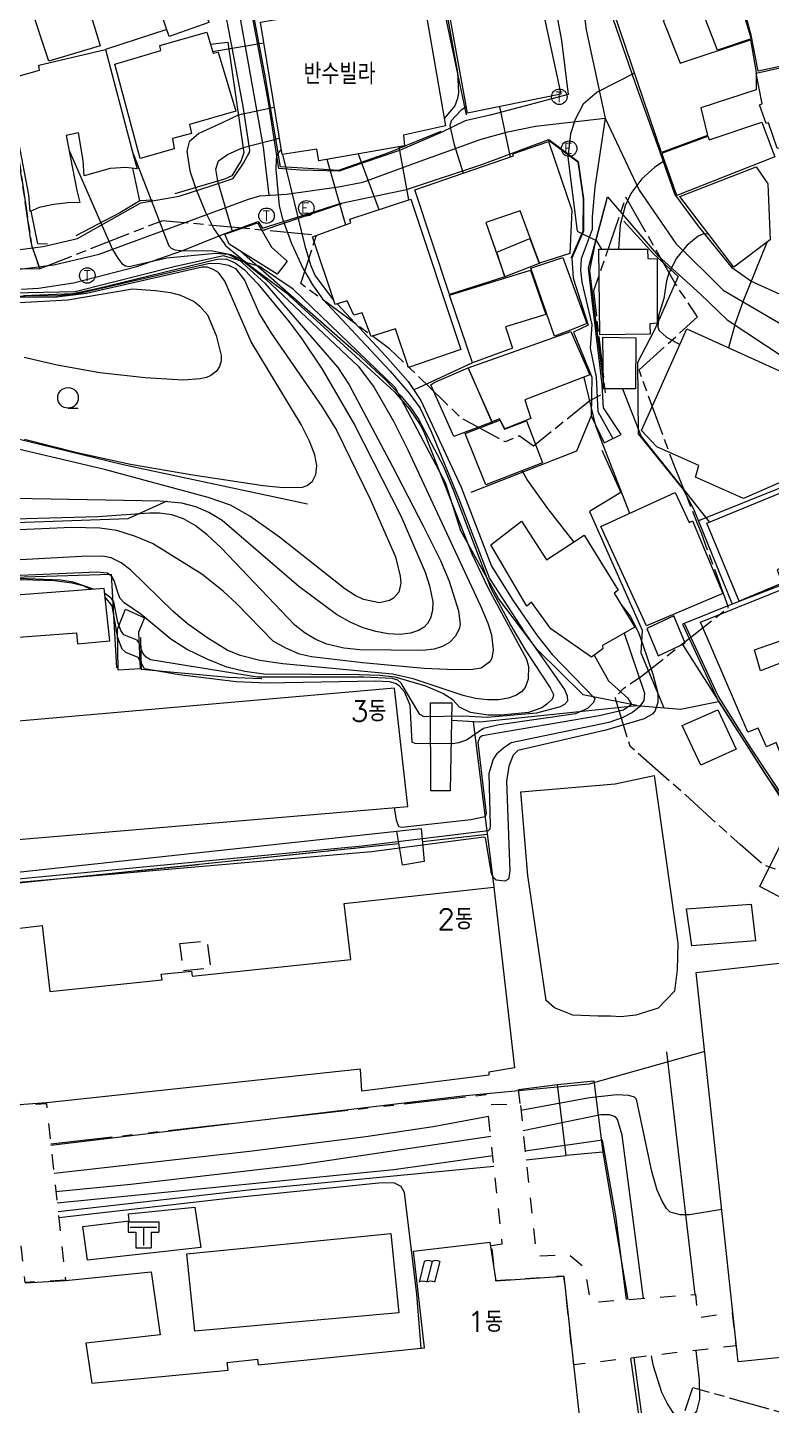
# Model space of a CAD drawing. Header units: feet. Extents: x 197796 to 199821, y 552499 to 555392.
# Drawn here: x 198497.8 to 198569.9, y 553501.5 to 553635.2 of the extents above; entities that cross this region are included whole.
import ezdxf

# ---------------------------------------------------------------- set-up
doc = ezdxf.new("R2010")
doc.units = ezdxf.units.FT
doc.header["$MEASUREMENT"] = 0
for name, pattern in [('ANYANG1', [11.5, 6, -1, 1, -1.5, 1, -1]), ('ANYANG3', [3, 2, -1]), ('ANYANG7', [3, 1.5, -1.5]), ('JEON', [12, 4, -0.5, 1, -0.5, 4, -0.5, 1, -0.5])]:
    doc.linetypes.add(name, pattern=pattern)
for name, color, linetype in [('AAA001', 7, 'CONTINUOUS'), ('AAA002', 7, 'CONTINUOUS'), ('AAA004', 7, 'ANYANG3'), ('AAA008', 7, 'CONTINUOUS'), ('AAA999', 7, 'ANYANG7'), ('AAB116', 7, 'CONTINUOUS'), ('AAB321', 7, 'CONTINUOUS'), ('AAC001', 7, 'CONTINUOUS'), ('AAC006', 7, 'ANYANG1'), ('AD002', 7, 'CONTINUOUS'), ('AD0022', 1, 'CONTINUOUS'), ('ADA085', 1, 'CONTINUOUS'), ('AE150', 7, 'CONTINUOUS'), ('AZ0202', 7, 'CONTINUOUS'), ('AZ0203', 7, 'CONTINUOUS'), ('AZ080', 1, 'CONTINUOUS'), ('AZ0801', 7, 'CONTINUOUS'), ('CAA001', 7, 'CONTINUOUS'), ('CAA002', 30, 'CONTINUOUS'), ('DA001', 3, 'CONTINUOUS'), ('DC0012', 3, 'CONTINUOUS'), ('EA0018', 7, 'JEON'), ('EA0118', 7, 'JEON'), ('ZC002', 7, 'CONTINUOUS')]:
    doc.layers.add(name, color=color, linetype=linetype)
doc.styles.add('GHS', font='ROMANS', dxfattribs={"bigfont": 'NGSW.shx'})
doc.styles.add('NGSW', font='ROMANS.shx', dxfattribs={"bigfont": 'NGSW.shx'})

# ---------------------------------------------------------------- blocks, each defined once
blk = doc.blocks.new('AZ0202')
at = {"layer": 'AZ0202'}
blk.add_circle((0, 0), 0.75, dxfattribs=at)
at = {"layer": 'AZ0202', "style": 'GHS'}
blk.add_text('E', height=1, dxfattribs=at).set_placement((-0.5, -0.48))
blk = doc.blocks.new('AZ0203')
at = {"layer": 'AZ0203'}
blk.add_circle((0, 0), 0.75, dxfattribs=at)
at = {"layer": 'AZ0203', "style": 'GHS'}
blk.add_text('T', height=1, dxfattribs=at).set_placement((-0.36, -0.52))
blk = doc.blocks.new('AAB116')
at = {"layer": 'AAB116'}
for points in [[(-0.5, 1), (-1, -1)], [(0.25, 1), (-0.25, -1)], [(1, 1), (0.5, -1)]]:
    blk.add_lwpolyline(points, dxfattribs=at)
for centre in [(-0.13, 0.17), (0.62, 0.17), (-0.63, -1.83), (0.12, -1.83)]:
    blk.add_arc(centre, 0.914, 65.7846, 114.2154, dxfattribs=at)
blk = doc.blocks.new('AAB321')
at = {"layer": 'AAB321'}
for points in [[(-1.5, 0.5), (-1.5, -0.5)], [(-1.5, 0.5), (1.5, 0.5)], [(-1.3, 0), (1.3, 0)], [(0, 0), (0, -1.8)], [(1.5, 0.5), (1.5, -0.5)], [(-1.5, -0.5), (-0.75, -0.5)], [(-0.75, -0.5), (-0.75, -2)], [(0.75, -0.5), (1.5, -0.5)], [(0.75, -0.5), (0.75, -2)], [(-0.75, -2), (0.75, -2)]]:
    blk.add_lwpolyline(points, dxfattribs=at)
blk = doc.blocks.new('DC0012')
at = {"layer": 'DC0012'}
blk.add_lwpolyline([(0, -1), (1, -1)], dxfattribs=at)
blk.add_circle((0, 0), 1, dxfattribs=at)

msp = doc.modelspace()

# ---------------------------------------------------------------- linework, layer by layer
at = {"layer": 'AAA001', "color": 255, "flags": 128}
for points in [[(198516.18, 553638.38), (198515.47, 553638.25), (198514.61, 553637.84), (198515.37, 553635.63), (198511.52, 553634.28), (198508.73, 553642.41), (198507.97, 553642.24), (198508.05, 553641.88), (198502.89, 553639.84), (198504.82, 553633.39), (198499.85, 553631.89), (198496.15, 553643.06), (198511.84, 553648.54), (198513.44, 553642.85), (198514.55, 553643.24), (198514.83, 553641.82), (198515.31, 553640.21), (198515.73, 553639.11)], [(198559.29, 553623.02), (198554.08, 553638.39), (198554.9, 553641.41), (198564.79, 553644.61), (198567.98, 553634.06), (198564.71, 553632.96), (198563.06, 553637.21), (198559.44, 553635.83), (198561.08, 553631.7), (198567.92, 553633.98), (198568.46, 553630.79), (198568.46, 553629.1), (198563.1, 553627.36), (198563.74, 553624.69)], [(198575.29, 553638.28), (198571.7, 553637.34), (198572.11, 553635.34), (198571.54, 553635.23), (198572.29, 553631.69), (198568.65, 553630.92), (198567.98, 553634.42), (198566.85, 553638.66), (198566.5, 553640.12), (198574.33, 553641.9)], [(198508.7, 553622.45), (198506.24, 553631.61), (198510.72, 553632.92), (198510.62, 553633.42), (198515.17, 553634.72), (198515.78, 553632.66), (198516.29, 553632.78), (198517.98, 553627.03), (198513.49, 553625.75), (198513.68, 553624.89), (198511.85, 553624.4), (198512.02, 553623.38)], [(198502.87, 553618.17), (198501.69, 553618.15), (198500.33, 553618), (198498.92, 553617.7), (198498.04, 553617.3), (198497.92, 553618.94), (198496.81, 553624.69), (198496.65, 553630.38), (198498.94, 553631.03), (198498.88, 553631.51), (198505.34, 553633.04), (198508.05, 553622.7), (198508.42, 553621.46), (198507.33, 553621.59), (198505.8, 553621.49), (198504.3, 553621.06), (198503.27, 553620.76), (198503.17, 553622.26), (198502.72, 553624.93), (198501.54, 553624.69), (198502.57, 553619.34)], [(198576.63, 553632.56), (198577.74, 553627.72), (198577.45, 553627.59), (198578.27, 553623.33), (198570.49, 553623.46), (198569.67, 553625.9), (198569.42, 553625.84), (198568.79, 553627.65), (198569.03, 553627.74), (198568.47, 553630.74)], [(198560.77, 553618.86), (198559.31, 553622.97), (198563.77, 553624.63), (198563.9, 553624.27), (198569.01, 553625.98), (198570.26, 553622.6)], [(198538.71, 553609.25), (198535.36, 553619.42), (198544.93, 553622.7), (198544.87, 553622.9), (198548.33, 553624.11), (198550.59, 553617.45), (198550.4, 553613.22), (198547.46, 553612.31), (198545.56, 553617.38), (198542.23, 553616.24), (198544.08, 553610.96)], [(198566.29, 553611.91), (198561.06, 553618.77), (198568.45, 553621.65), (198569.58, 553619.98), (198569.83, 553614.56)], [(198525.44, 553614.86), (198529.15, 553616.21), (198529.05, 553616.58), (198534.98, 553618.51), (198539.81, 553603.91), (198534.75, 553602.19), (198533.48, 553605.94), (198531.11, 553605.17), (198530.23, 553607.49), (198529.44, 553607.24), (198528.78, 553608.64), (198527.61, 553608.29)], [(198520.1, 553616.22), (198521.45, 553613.84), (198522.96, 553612.48), (198522.01, 553611.24), (198517.35, 553614.13), (198516.93, 553615.12)], [(198543.3, 553613.38), (198546.52, 553614.68), (198547.4, 553612.27), (198544.09, 553610.96)], [(198553.3, 553605.35), (198553.2, 553613.66), (198557.93, 553613.66), (198557.94, 553612.76), (198558.85, 553612.72), (198558.86, 553606.47), (198558.14, 553606.42), (198558.17, 553605.41)], [(198548.91, 553605.22), (198546.59, 553611.82), (198549.7, 553612.85), (198552.05, 553606.44), (198550.46, 553605.81)], [(198546.57, 553611.62), (198548.07, 553607.33), (198544.15, 553606.12), (198544.84, 553604.04), (198540.96, 553602.64), (198538.71, 553609.18)], [(198550.49, 553605.68), (198552.34, 553601.45), (198546.03, 553599.05), (198546.62, 553597.22), (198544.09, 553596.24), (198543.57, 553597.2), (198542.84, 553596.89), (198540.53, 553602.14)], [(198561.73, 553605.92), (198576.64, 553599.16), (198574.65, 553593.95), (198572.48, 553591.81), (198572.19, 553592.07), (198571.88, 553591.49), (198567.22, 553589.48), (198562.58, 553591.53), (198562.9, 553592.67), (198558.83, 553594.47), (198557.33, 553596.05)], [(198556.8, 553605.07), (198556.76, 553600.11), (198553.65, 553600.12), (198553.59, 553605.13)], [(198537.28, 553600.75), (198540.52, 553602.13), (198542.83, 553596.88), (198539.15, 553595.48), (198536.91, 553600.51)], [(198540.25, 553595.79), (198543.59, 553597.07), (198544.04, 553596.18), (198546.18, 553597.01), (198547.74, 553592.92), (198542.23, 553590.81)], [(198566.81, 553579.52), (198563.67, 553587.09), (198572.01, 553590.51), (198571.9, 553590.86), (198574.32, 553591.88), (198575.01, 553590.21), (198575.32, 553590.31), (198577.63, 553584.99), (198573.2, 553583.11), (198572.95, 553583.65), (198570.51, 553582.55), (198570.99, 553581.24)], [(198560.61, 553590.05), (198561.95, 553587.14), (198562.29, 553587.3), (198565.23, 553580.26), (198557.84, 553577.1), (198553.39, 553586.75)], [(198551.78, 553585.9), (198555.08, 553580.59), (198554.69, 553580.3), (198556.68, 553576.98), (198553.56, 553575.2), (198553.59, 553574.88), (198552.48, 553574.08), (198548.53, 553576.83), (198546.66, 553579.42), (198546.23, 553579.02), (198542.72, 553584.96), (198545.7, 553587.27), (198548.11, 553583.51)], [(198577.44, 553582.28), (198579.97, 553575.67), (198578.64, 553574.92), (198582.4, 553565.65), (198579.76, 553563.31), (198578.55, 553565.89), (198575.71, 553564.87), (198576.92, 553561.42), (198572.73, 553559.87), (198570.39, 553565.79), (198569.45, 553565.38), (198568.65, 553567.18), (198567.64, 553566.81), (198563.06, 553577.48), (198573.29, 553581.58), (198573.65, 553580.82)], [(198558.97, 553574.21), (198561.57, 553575.42), (198560.47, 553578.09), (198557.87, 553576.87)], [(198568.88, 553572.76), (198568.29, 553574.78), (198574.41, 553576.92), (198575.07, 553575.14)]]:
    msp.add_lwpolyline(points, close=True, dxfattribs=at)
at = {"layer": 'AAA002', "color": 255, "flags": 128}
msp.add_lwpolyline([(198522.47, 553622.83), (198520.37, 553635.69), (198523.79, 553636.27), (198523.76, 553636.58), (198526.88, 553637.18), (198526.92, 553636.76), (198529.6, 553637.22), (198529.56, 553637.51), (198532.51, 553638.07), (198532.55, 553637.72), (198536.14, 553638.33), (198538.32, 553625.61), (198534.26, 553624.71), (198534.35, 553623.69), (198526.04, 553622.24), (198525.86, 553623.37)], close=True, dxfattribs=at)
at = {"layer": 'AAA004', "color": 255, "flags": 128}
msp.add_lwpolyline([(198512.56, 553546.29), (198515.21, 553546.55), (198515.54, 553543.9), (198512.9, 553543.64)], close=True, dxfattribs=at)
at = {"layer": 'AAA008', "color": 255, "flags": 128}
for points in [[(198549.52, 553628.68), (198540.46, 553626.84), (198538.25, 553638.98), (198543.03, 553640.16), (198543.1, 553639.63), (198546.56, 553640.16), (198547.35, 553636.36), (198547.83, 553636.49)], [(198561.29, 553567.44), (198564.73, 553568.98), (198566.53, 553565.15), (198563.09, 553563.61)], [(198568.83, 553551.83), (198572.08, 553558.4), (198574.96, 553556.93), (198571.75, 553550.26)], [(198562.22, 553546.06), (198561.71, 553549.66), (198567.98, 553550.11), (198568.41, 553546.55)], [(198566.72, 553505.7), (198562.65, 553543.47), (198582.27, 553545.67), (198586.56, 553507.71)], [(198503.61, 553515.58), (198503.15, 553518.83), (198507.65, 553519.41), (198507.59, 553520.06), (198514.01, 553520.71), (198514.6, 553516.82)]]:
    msp.add_lwpolyline(points, close=True, dxfattribs=at)
for points in [[(198493.66, 553567.64), (198494.06, 553567.69), (198493.45, 553575.75), (198502.52, 553576.44), (198502.62, 553575.37), (198505.78, 553575.65), (198505.22, 553580.75), (198491.13, 553579.66), (198489.45, 553579.53), (198490.75, 553567.42), (198493.66, 553567.64)], [(198492.08, 553567.44), (198449.03, 553563.95), (198448.78, 553565.74), (198438.38, 553564.76), (198439.52, 553551.53), (198491.13, 553555.91), (198534.66, 553559.6), (198533.39, 553571.08), (198492.08, 553567.44)], [(198492.38, 553547.23), (198499.19, 553548.04), (198499.94, 553541.65), (198510.83, 553542.77), (198510.75, 553543.32), (198513.7, 553543.62), (198513.75, 553543.14), (198529.13, 553544.74), (198528.49, 553550.17), (198543.01, 553551.76), (198545.02, 553534.23), (198542.52, 553533.81), (198542.54, 553533.53), (198530.21, 553531.98), (198530.08, 553534.1), (198499.61, 553530.83), (198495.67, 553530.56)], [(198497.56, 553513.37), (198501.47, 553513.61), (198509.78, 553514.46), (198510.64, 553508.35), (198503.45, 553507.54), (198504.01, 553503.63), (198517.25, 553504.91), (198517.16, 553505.64), (198520.1, 553505.97), (198520.16, 553505.41), (198536.28, 553507.06), (198535.21, 553516.44), (198542.62, 553517.31), (198543.22, 553513.58), (198549.8, 553514.02), (198551.56, 553498.16)]]:
    msp.add_lwpolyline(points, dxfattribs=at)
at = {"layer": 'AAA999', "color": 255, "flags": 128}
for points in [[(198501.46, 553513.64), (198497.55, 553513.42), (198495.68, 553530.51), (198499.61, 553530.79)], [(198542.8, 553517), (198543.84, 553517.16), (198542.39, 553530.65), (198545.57, 553530.77), (198547.14, 553515.98), (198550.34, 553516.11), (198551.81, 553514.87), (198552.4, 553511.49), (198562.57, 553512.25), (198562.81, 553510.01), (198566.15, 553510.48), (198566.5, 553507.28), (198550.77, 553505.42), (198549.8, 553514.03), (198543.22, 553513.58)]]:
    msp.add_lwpolyline(points, close=True, dxfattribs=at)
at = {"layer": 'AAC001', "color": 255, "flags": 128}
for points in [[(198537.86, 553625.07), (198532.8, 553623.01), (198527.96, 553621.3), (198525.55, 553621.44), (198522.32, 553621.63), (198520.86, 553630.32), (198519.6, 553636.98), (198518.92, 553638.9), (198515.42, 553648.56), (198511.8, 553659.74), (198508.32, 553669.63), (198504.42, 553679.04), (198503.18, 553682.08)], [(198531.06, 553643.83), (198533.62, 553641.93), (198536.26, 553640.99), (198537.36, 553640.79), (198540.33, 553626.69)], [(198511.28, 553634.98), (198505.34, 553633.04)], [(198515.52, 553633.53), (198517.21, 553633.75), (198518.76, 553622.99), (198518.49, 553622.25), (198517.6, 553620.78), (198516.9, 553620.45), (198515.9, 553620.15), (198512.08, 553619.01)], [(198548.33, 553624.27), (198551.15, 553622.18), (198551.68, 553618.55), (198551.65, 553615.41), (198550.53, 553612.79)], [(198509.92, 553618.41), (198508.69, 553618.35), (198508, 553621.51)], [(198499.73, 553614.13), (198498.78, 553614.17), (198498.13, 553617.34)], [(198508.69, 553618.35), (198506.74, 553617.17), (198502.46, 553614.96)], [(198520.53, 553615.47), (198528.27, 553618.08)], [(198553.64, 553600.79), (198552.9, 553606.76), (198552.33, 553611.58), (198552.88, 553614.3), (198553.99, 553618.45)], [(198555.63, 553616.36), (198558.54, 553613.17), (198560.9, 553611)], [(198556.9, 553569.39), (198551.68, 553570.42), (198547.21, 553574.82), (198543.48, 553579.78), (198539.81, 553586.34), (198538.37, 553590.91), (198533.46, 553600.24), (198523.55, 553609.79), (198520.27, 553611.96), (198516.79, 553613)], [(198560.9, 553611), (198558.89, 553606.47), (198558.55, 553605.71), (198556.95, 553602.65), (198557.02, 553595.74), (198561.37, 553590.35), (198562.4, 553588.48), (198566.14, 553579.21), (198561.33, 553577.27), (198564.8, 553569.77)], [(198540.96, 553602.64), (198535.3, 553600.02)], [(198552.45, 553597.48), (198551.03, 553594.07), (198540.79, 553590.05)], [(198579.31, 553593.91), (198584.21, 553596.84), (198589.05, 553594.7), (198589.27, 553591.27), (198589.11, 553590.26), (198584.88, 553587.46), (198577.59, 553583.82), (198572.26, 553581.57), (198566.14, 553579.21)], [(198577.75, 553595.41), (198576.42, 553593.59), (198571.58, 553590.8), (198562.88, 553587.31)], [(198553.48, 553594.15), (198555.35, 553590.04), (198552.29, 553588.22), (198557.42, 553576.69), (198557.26, 553574.51), (198559.51, 553569.15)], [(198508.74, 553575.98), (198508.81, 553572.91), (198517.27, 553572.14), (198520.49, 553572.02), (198520.5, 553572.02)], [(198556.9, 553569.39), (198561.11, 553569.03), (198564.8, 553569.77), (198571.68, 553559.15), (198575.19, 553557.64), (198581.26, 553554), (198582.83, 553552.78), (198586.07, 553546.65), (198589.03, 553537.81), (198591.64, 553521.38), (198592.18, 553516.31)]]:
    msp.add_lwpolyline(points, dxfattribs=at)
at = {"layer": 'AAC006', "color": 255, "flags": 128}
for points in [[(198496.92, 553552.17), (198533.8, 553556)], [(198500.03, 553526.87), (198542.25, 553531.64), (198542.39, 553530.65)]]:
    msp.add_lwpolyline(points, dxfattribs=at)
at = {"layer": 'AD002', "color": 255, "flags": 128}
for points in [[(198523, 553693.65), (198520.59, 553692.63), (198516.59, 553691.17), (198516.19, 553691.07), (198516.01, 553691.09), (198512.86, 553691.65), (198512.35, 553691.65), (198511.21, 553691.29), (198509.45, 553690.6), (198505.6, 553689.09), (198501.35, 553687.68), (198500.8, 553687.13), (198500.64, 553686.03), (198500.88, 553684.38), (198503.89, 553677.03), (198508.43, 553665.98), (198515.43, 553644.64), (198518.19, 553637.31), (198520.63, 553623.55), (198521.18, 553618.89)], [(198550.7, 553644.61), (198551.96, 553634.93), (198553.82, 553626.36)], [(198491.14, 553611.63), (198493.57, 553611.53), (198496.01, 553611.6), (198500.33, 553612.15), (198504.74, 553613.18), (198519.21, 553618.52), (198520.31, 553618.84), (198522.91, 553618.99), (198527.94, 553619.7), (198530.3, 553620.17), (198536.23, 553622.33), (198541.79, 553624.34), (198544.38, 553625.05), (198547.06, 553625.6), (198553.82, 553626.36)], [(198553.82, 553626.36), (198552.8, 553619.68), (198552.54, 553616.79), (198552.54, 553615.57), (198551.49, 553612.71), (198551.42, 553611.62), (198551.56, 553610.46), (198552.51, 553606.34), (198552.36, 553604.06), (198552.94, 553601.23), (198553.09, 553597.9), (198554.56, 553595.28)], [(198553.82, 553626.36), (198557.1, 553619.39), (198560.67, 553614.2), (198563.65, 553611.28), (198565.27, 553609.69), (198572.33, 553605.53), (198583.07, 553600.74), (198585.7, 553599.57), (198596.76, 553595.83), (198602.14, 553593.54), (198608.6, 553590.79), (198616.77, 553586.97), (198619.46, 553585.15), (198622.31, 553583.22), (198628.11, 553578.09), (198632.03, 553572.14), (198635.95, 553563.12), (198638.83, 553556.48), (198646.41, 553544.65)]]:
    msp.add_lwpolyline(points, dxfattribs=at)
at = {"layer": 'AD0022', "color": 255, "flags": 128}
for points in [[(198571.15, 553609.11), (198567.94, 553610.56), (198566.17, 553611.82), (198562.88, 553615.89), (198560.56, 553618.98), (198559.18, 553622.98), (198559.03, 553623.42), (198556.77, 553629.72), (198554.31, 553636.84), (198553.91, 553638.36), (198554.86, 553641.51), (198557.86, 553644.83), (198562.49, 553649.94), (198567.17, 553655.09), (198569.64, 553657.88), (198571.43, 553654.96)], [(198548.01, 553642.39), (198549.58, 553633.9), (198550.23, 553628.67), (198542.79, 553626.69), (198540.22, 553626.1), (198537.91, 553624.98), (198533.88, 553623.23), (198530.55, 553622.09), (198528, 553621.22), (198524.23, 553621.31), (198522.17, 553621.49), (198521.16, 553627.93), (198520.16, 553633.33), (198519.48, 553636.91)], [(198485.01, 553638.04), (198484.89, 553634.42), (198484.38, 553615), (198484.36, 553613.84), (198491.14, 553613.64), (198492.76, 553613.6), (198497.31, 553613.66), (198499.29, 553613.9), (198502.63, 553614.68), (198508.76, 553618.14), (198512.48, 553618.79), (198515.59, 553619.79), (198517.72, 553620.52), (198518.73, 553622.01), (198519.13, 553622.7), (198519.32, 553623.05), (198519.36, 553623.26), (198518.69, 553627.51), (198517.7, 553632.86), (198517.06, 553636.26)], [(198497.2, 553609.77), (198498.86, 553609.88), (198502.25, 553610.39), (198503.37, 553610.67), (198508.38, 553611.97), (198512.84, 553613.54), (198516.85, 553615.13), (198520.14, 553616.34), (198520.56, 553615.69), (198525.07, 553617.12), (198528.2, 553618.13), (198534.56, 553619.43), (198541.86, 553621.88), (198548.36, 553624.28), (198551.2, 553622.17), (198551.73, 553618.54), (198551.7, 553615.4), (198550.58, 553612.78), (198550.71, 553610.83), (198551.88, 553607.18), (198552.16, 553606.28), (198550.75, 553605.61), (198552.52, 553601.25), (198552.45, 553597.48), (198553.73, 553594.88), (198555.38, 553595.69), (198553.66, 553598.27), (198553.53, 553600.51), (198553.3, 553602.47), (198552.57, 553608.68), (198552.21, 553611.85), (198554.04, 553618.74), (198558.95, 553613.01), (198563.07, 553609.3), (198565.64, 553606.8), (198571.29, 553603.08)]]:
    msp.add_lwpolyline(points, dxfattribs=at)
at = {"layer": 'ADA085', "color": 255, "flags": 128}
for points in [[(198496.81, 553553.23), (198533.61, 553557.19)], [(198562.54, 553512.25), (198559.81, 553535.78)], [(198545.57, 553530.77), (198545.4, 553532.14), (198549.19, 553532.61)], [(198556.26, 553506.07), (198557.41, 553498.09), (198557.85, 553497.62), (198558.85, 553497.93), (198560.47, 553498.76), (198561.8, 553499.77), (198562.72, 553500.92), (198563, 553502.09), (198562.97, 553503.95), (198562.64, 553506.83)]]:
    msp.add_lwpolyline(points, dxfattribs=at)
msp.add_lwpolyline([(198514.01, 553508.7), (198513.23, 553516.19), (198533.01, 553518.16), (198533.8, 553510.46)], close=True, dxfattribs=at)
at = {"layer": 'AE150', "color": 255, "flags": 128}
for points in [[(198506.57, 553572.8), (198506.52, 553576.79), (198507.29, 553578.72), (198509.13, 553577.89), (198508.56, 553576.49), (198508.71, 553572.95)], [(198538.79, 553561.1), (198536.92, 553561.1), (198536.87, 553569.66), (198538.93, 553569.64)], [(198536.25, 553554.24), (198534.15, 553553.91), (198533.61, 553557.19), (198535.97, 553557.45)], [(198550.04, 553525.74), (198549.19, 553532.61), (198552.71, 553532.99), (198553.58, 553526.04)]]:
    msp.add_lwpolyline(points, close=True, dxfattribs=at)
at = {"layer": 'AZ080', "color": 255, "flags": 128}
for points in [[(198515.52, 553633.53), (198517.21, 553633.75), (198518.76, 553622.99), (198518.49, 553622.25), (198517.6, 553620.78), (198516.9, 553620.45), (198515.9, 553620.15), (198512.08, 553619.01)], [(198548.3, 553624.26), (198551.15, 553622.14), (198551.68, 553618.54), (198551.65, 553615.41), (198550.53, 553612.8)], [(198555.63, 553616.36), (198558.54, 553613.17), (198560.9, 553611)], [(198556.9, 553569.39), (198551.68, 553570.42), (198547.21, 553574.82), (198543.48, 553579.78), (198539.81, 553586.34), (198538.37, 553590.91), (198533.46, 553600.24), (198523.55, 553609.79), (198520.27, 553611.96), (198516.79, 553613), (198512.01, 553611.93), (198502.41, 553609.53), (198493.25, 553609.31), (198491.14, 553609.39), (198485.05, 553609.61), (198475.45, 553610.3), (198474.59, 553610.29)], [(198475.8, 553602.64), (198474.4, 553600.75), (198491.13, 553596.65), (198507.05, 553592.76), (198524.95, 553588.95)], [(198478.92, 553586.52), (198491.13, 553586.96), (198507.53, 553587.54), (198511.33, 553589.23)], [(198448.14, 553579.36), (198465.04, 553581.07), (198477.45, 553581.32), (198490.82, 553581.66), (198491.13, 553581.67), (198505.91, 553582.14), (198506.4, 553573.04)], [(198561.51, 553455.51), (198561.53, 553456.26), (198562.43, 553465.17), (198564.92, 553475.1), (198568.74, 553486.49), (198572.69, 553499.73), (198584.87, 553497.81), (198586.24, 553503.91), (198589.46, 553511.46), (198592.79, 553511.58), (198591.56, 553523.5), (198590.08, 553532.34), (198589.22, 553538.21), (198586.2, 553546.9), (198582.92, 553553.08), (198579.12, 553555.6), (198575.41, 553557.84), (198572.55, 553558.97), (198571.83, 553559.42), (198567.89, 553565.38), (198564.79, 553570.34), (198561.5, 553577.33)], [(198496.93, 553552.17), (198533.8, 553556)], [(198553.58, 553526.04), (198556, 553511.76)], [(198500.74, 553520.3), (198519.23, 553522.39), (198543.03, 553524.69)]]:
    msp.add_lwpolyline(points, dxfattribs=at)
at = {"layer": 'AZ0801', "color": 255, "flags": 128}
for points in [[(198560.9, 553611), (198558.89, 553606.47), (198558.55, 553605.71), (198556.95, 553602.65), (198557.02, 553595.74)], [(198579.31, 553593.91), (198584.21, 553596.84), (198589.05, 553594.7), (198589.27, 553591.27), (198589.11, 553590.26), (198584.88, 553587.46), (198577.59, 553583.82), (198572.26, 553581.57), (198566.14, 553579.21)], [(198538.9, 553567.95), (198541.67, 553567.81), (198556.9, 553569.39)], [(198541, 553567.84), (198543.01, 553551.76)], [(198536.08, 553556.18), (198542.37, 553556.89)], [(198546.15, 553525.3), (198550.04, 553525.74)]]:
    msp.add_lwpolyline(points, dxfattribs=at)
at = {"layer": 'CAA001', "color": 255, "flags": 128}
for points, elevation in [([(198538.47, 553636.48), (198539.49, 553630.8), (198539.59, 553628.81), (198539.5, 553628.26), (198539.22, 553627.56), (198538.19, 553626.34)], 55), ([(198517.67, 553615.38), (198516.23, 553620.25), (198516.06, 553621.41), (198516.31, 553622.22), (198517.18, 553622.85), (198518.69, 553623.53), (198522.21, 553624.42)], 60), ([(198533.8, 553623.59), (198534.73, 553618.43)], 55), ([(198563.83, 553615.14), (198563.29, 553615.12), (198562.83, 553614.93), (198561.73, 553614.01), (198560.75, 553612.77), (198559.99, 553611.34), (198559.77, 553610.57), (198559.52, 553608.87), (198558.99, 553607.19), (198558.95, 553606.55), (198558.93, 553606.1), (198559.07, 553605.76), (198559.77, 553605.13), (198561.06, 553604.42)], 50), ([(198518.54, 553613.39), (198529.68, 553603.6), (198532.47, 553601), (198533.98, 553599.43), (198534.96, 553598.25), (198535.7, 553597.16), (198538.12, 553592.57), (198539.14, 553590.15), (198542.7, 553580.82), (198544.65, 553577.16), (198546.06, 553574.78), (198548.48, 553571.1), (198548.81, 553570.44), (198548.7, 553570.04), (198548.17, 553569.51), (198547.68, 553569.17), (198546.39, 553568.7), (198543.73, 553568.46), (198542.46, 553568.45), (198540.75, 553568.72), (198539.7, 553569.23), (198539.05, 553569.95), (198538.08, 553570.56), (198536.43, 553571.27), (198533.46, 553572.13), (198531.96, 553572.3), (198529.94, 553572.36), (198520.7, 553572.42), (198518.87, 553572.68), (198517.13, 553573.11), (198515.21, 553573.88), (198513.19, 553574.86), (198511.68, 553575.82), (198508.76, 553578.26), (198507.17, 553579.35), (198506.78, 553579.76), (198506.57, 553580.24), (198506.18, 553581.52), (198505.97, 553581.9), (198505.55, 553582.23), (198504.5, 553582.31), (198491.13, 553581.73)], 60), ([(198491.14, 553609.07), (198500.73, 553609.17), (198502.69, 553609.37), (198515.3, 553612.25), (198516.28, 553612.29), (198517.29, 553612.12), (198517.97, 553611.78), (198518.84, 553610.65), (198520.28, 553607.35), (198521.43, 553605.52), (198526.33, 553598.38), (198527.75, 553596.1), (198531.05, 553589.33), (198533.47, 553583.81), (198533.94, 553581.95), (198533.98, 553581.24), (198533.79, 553580.38), (198533.29, 553579.8), (198532.9, 553579.57), (198531.93, 553579.36), (198530.37, 553579.68), (198529.56, 553580.06), (198528.57, 553580.71), (198522.23, 553585.73), (198519.36, 553587.76), (198517.48, 553588.81), (198515.3, 553589.55), (198505.26, 553592.28), (198493.29, 553595.09)], 65), ([(198543.19, 553597.04), (198543.24, 553596.94)], 55), ([(198545.75, 553592.16), (198546.29, 553591.22), (198548.21, 553588.5), (198550.77, 553585.24)], 55), ([(198555.4, 553579.11), (198556.25, 553578.06), (198557.04, 553576.47), (198557.45, 553575.37), (198558.45, 553572.42), (198558.94, 553570.59), (198558.93, 553569.67), (198558.66, 553568.9), (198558.43, 553568.57), (198557.6, 553568.08), (198553.87, 553567.01), (198545.34, 553565.01), (198544.9, 553564.57), (198544.48, 553563.51), (198544.26, 553562.05), (198544.58, 553553.32), (198544.45, 553552.55), (198544.08, 553552.33), (198543.24, 553552.44), (198542.98, 553552.67), (198542.78, 553553.1), (198542.21, 553556.56), (198542.06, 553556.61), (198531.15, 553555.2), (198496.92, 553552.23)], 55), ([(198535.96, 553507.03), (198535.55, 553512.27), (198534.34, 553522.14), (198534.02, 553522.71), (198533.38, 553523.04), (198532.19, 553523.08), (198517.52, 553521.6), (198500.81, 553519.7)], 50)]:
    msp.add_lwpolyline(points, dxfattribs=dict(at, elevation=elevation))
at = {"layer": 'CAA002', "color": 255, "flags": 128}
for points, elevation in [([(198520.7, 553633.65), (198515.74, 553632.81)], 62), ([(198556.67, 553630.74), (198553.03, 553628.9), (198551.69, 553627.71), (198550.89, 553626.25), (198550.45, 553624.85), (198550.21, 553622.57), (198551.09, 553615.39), (198552.93, 553614.5), (198553.45, 553613.66)], 52), ([(198521.72, 553627.4), (198518.23, 553626.64), (198516.59, 553625.87), (198514.41, 553624.89), (198513.46, 553624.08), (198513.25, 553623.17), (198513.53, 553621.24), (198514.06, 553619.6), (198515.01, 553617.32), (198515.87, 553615.62), (198517.03, 553613.99), (198519.31, 553612.12), (198522.8, 553609.48), (198533.37, 553599.82), (198534.84, 553598.14), (198535.87, 553596.61), (198536.29, 553595.78), (198540.88, 553584.1), (198542.44, 553580.85), (198546.19, 553573.89), (198546.37, 553573.16), (198546.34, 553571.93), (198546.06, 553571.14), (198545.69, 553570.72), (198545.14, 553570.37), (198544.4, 553570.11), (198543.47, 553569.95), (198542.39, 553569.94), (198541.25, 553570.06), (198540.05, 553570.35), (198535.19, 553571.99), (198533.17, 553572.44), (198522.55, 553573.44), (198520.31, 553573.74), (198518.42, 553574.23), (198517.15, 553574.76), (198515.27, 553575.92), (198513.31, 553577.31), (198511.92, 553578.51), (198507.81, 553582.5), (198506.87, 553583.23), (198505.89, 553583.71), (198505.09, 553583.86), (198503.01, 553583.85), (198491.13, 553583.19)], 61), ([(198540.34, 553627.48), (198539.8, 553627.11), (198538.88, 553626.11), (198538.75, 553625.65), (198539.12, 553623.92), (198540.05, 553621.03)], 54), ([(198543.58, 553627.47), (198544.61, 553622.59)], 53), ([(198507.9, 553623.27), (198511.5, 553613.99), (198511.73, 553613.75), (198512.08, 553613.6), (198512.7, 553613.53), (198515.72, 553613.48), (198517.49, 553613.15), (198518.43, 553612.72), (198520.91, 553610.75), (198529.88, 553602.27), (198531.4, 553600.24), (198533.27, 553596.96), (198534.67, 553594.19), (198541.73, 553579.06), (198542.43, 553577.38), (198542.8, 553576.25), (198542.96, 553574.78), (198542.83, 553573.97), (198542.63, 553573.62), (198541.79, 553573.02), (198540.98, 553572.87), (198539.23, 553572.85), (198536.26, 553572.97), (198530.27, 553573.53), (198525.33, 553574.11), (198524.16, 553574.37), (198522.83, 553574.94), (198521.61, 553575.64), (198518.1, 553579.25), (198516.76, 553580.49), (198514.68, 553582.12), (198509.91, 553585.1), (198508.25, 553585.79), (198506.43, 553586.36), (198504.81, 553586.58), (198502.07, 553586.65), (198491.13, 553586.18)], 62), ([(198501.82, 553623.23), (198506.03, 553613.62), (198506.53, 553612.77), (198506.94, 553612.27), (198507.3, 553612.05), (198507.64, 553611.96), (198511.28, 553612.82), (198516, 553613.28), (198517.25, 553613.16), (198518.3, 553612.61), (198520.8, 553610.36), (198527.89, 553602.19), (198528.97, 553600.49), (198533.19, 553592.57), (198536.17, 553586.81), (198537.83, 553583.45), (198538.69, 553581.45), (198539.6, 553578.57), (198539.75, 553577.24), (198539.64, 553576.8), (198539.25, 553576.08), (198538.71, 553575.51), (198538.03, 553575.1), (198537.22, 553574.85), (198536.11, 553574.72), (198530.03, 553574.79), (198528.46, 553574.94), (198526.8, 553575.33), (198525.75, 553575.78), (198524.73, 553576.39), (198523.71, 553577.19), (198516.55, 553584.69), (198515.21, 553585.95), (198514.05, 553586.84), (198512.91, 553587.49), (198511.77, 553587.88), (198510.58, 553588.04), (198509.62, 553588.03), (198504.59, 553587.68), (198492.95, 553587.37)], 63), ([(198522.39, 553623.32), (198522.32, 553623.26), (198522.16, 553623.06), (198521.95, 553622.82), (198521.89, 553622.4), (198521.88, 553621.37), (198522.18, 553617.85), (198522.5, 553616.6), (198523.4, 553614.22), (198524.52, 553611.75), (198525.42, 553610.2), (198526.39, 553608.83), (198532.96, 553601.83), (198534.81, 553599.68), (198535.87, 553598.22), (198536.95, 553595.98), (198539.63, 553589.43), (198542.6, 553581.72), (198546.01, 553576.44), (198549.87, 553570.93), (198550.12, 553570.34), (198550.15, 553569.82), (198549.88, 553569.49), (198549.44, 553569.25), (198547.14, 553568.65), (198542.39, 553568.21), (198540.05, 553568.35), (198536.26, 553568.3), (198535.84, 553568.53), (198534.04, 553571.56), (198533.7, 553571.84), (198533.14, 553572.01), (198530.4, 553572.13), (198520.08, 553572.15), (198509.72, 553573.83), (198509.28, 553574.09), (198508.97, 553574.45), (198508.57, 553575.5), (198508.41, 553575.71), (198507.12, 553576.25), (198506.83, 553576.67), (198506.55, 553577.46), (198506.16, 553579.46), (198505.9, 553579.81), (198505.27, 553580.26)], 59), ([(198522.51, 553622.84), (198524.68, 553613.98), (198525.22, 553612.14), (198525.67, 553611.07), (198527.47, 553608.72)], 58), ([(198529.84, 553622.9), (198531.85, 553617.49)], 56), ([(198526.83, 553622.38), (198528.64, 553616.02)], 57), ([(198559.58, 553622.22), (198558.63, 553621.6), (198557.37, 553620.48), (198556.32, 553619.07), (198555.75, 553617.85), (198555.27, 553616.03), (198555.11, 553613.66)], 51), ([(198569.49, 553614.3), (198567.17, 553608.55), (198566.42, 553606.45), (198565.78, 553604.08)], 49), ([(198497.39, 553609.17), (198502.18, 553609.37), (198504.5, 553609.84), (198516.18, 553612.69), (198517.02, 553612.72), (198517.93, 553612.32), (198518.81, 553611.68), (198520.13, 553610.3), (198523.17, 553606.62), (198524.4, 553604.97), (198526.37, 553602.02), (198529.51, 553596.6), (198533.98, 553587.79), (198536.36, 553582.31), (198536.78, 553580.99), (198537.09, 553579.44), (198537.05, 553578.59), (198536.86, 553577.87), (198536.59, 553577.34), (198536.25, 553576.98), (198535.72, 553576.65), (198534.93, 553576.39), (198533.92, 553576.27), (198532.77, 553576.34), (198531.56, 553576.57), (198530.35, 553576.93), (198529.14, 553577.43), (198527.76, 553578.21), (198524.1, 553580.92), (198516.65, 553587.32), (198515.36, 553588.12), (198514.12, 553588.67), (198512.76, 553589.02), (198510.66, 553589.2), (198491.13, 553589.56)], 64), ([(198497.48, 553595.21), (198502.6, 553593.94), (198507.78, 553592.8), (198513.82, 553591.76), (198520.63, 553590.74), (198522.59, 553590.53), (198524.46, 553590.57), (198524.92, 553590.72), (198525.43, 553591.14), (198525.74, 553591.8), (198525.85, 553592.67), (198525.65, 553593.69), (198525.15, 553595.02), (198524.34, 553596.64), (198519.49, 553604.67), (198516.92, 553610.54), (198516.3, 553611.38), (198515.78, 553611.68), (198515.24, 553611.92), (198514.73, 553611.92), (198503.51, 553609.36), (198500.61, 553608.99), (198491.14, 553608.95)], 66), ([(198496.99, 553608.49), (198501.69, 553608.75), (198507.96, 553609.8), (198510.19, 553609.65), (198511.66, 553609.45), (198512.63, 553609.19), (198513.95, 553608.58), (198514.49, 553608.13), (198515.23, 553607.3), (198516.09, 553605.28), (198516.56, 553603.35), (198516.58, 553602.82), (198516.41, 553602.26), (198516.1, 553601.82), (198515.57, 553601.4), (198515.13, 553601.21), (198514.52, 553601.07), (198512.88, 553600.95), (198509.2, 553601.18), (198504.8, 553601.65), (198500.67, 553602.41), (198497.44, 553603.14)], 67), ([(198527.81, 553608.35), (198532.52, 553603.31), (198534.69, 553600.82), (198535.95, 553598.97), (198539.84, 553590.58), (198542.8, 553582.89), (198544.85, 553579.6), (198547.19, 553576.2), (198548.69, 553574.32), (198552.8, 553570.07), (198552.68, 553569.67), (198552.09, 553569.1), (198550.93, 553568.59), (198543.53, 553567.5), (198542.02, 553567.15), (198540.36, 553566.03), (198539.6, 553565.75), (198539.05, 553565.67), (198535.4, 553565.7), (198535.1, 553565.82), (198534.89, 553569.42), (198534.34, 553570.7), (198533.84, 553571.29), (198533.47, 553571.51), (198532.91, 553571.68), (198531.55, 553571.74), (198520.99, 553571.54), (198518.02, 553571.67), (198512.49, 553572.37), (198509.12, 553572.96), (198508.51, 553574.05), (198507.32, 553574.53), (198506.97, 553574.84), (198506.53, 553575.96), (198505.98, 553579.04), (198505.31, 553579.89)], 58), ([(198551.74, 553601.22), (198552.87, 553596.51), (198556.19, 553588.03)], 54), ([(198555.5, 553600.11), (198557.32, 553595.49), (198561.7, 553590), (198563.92, 553587.19)], 53), ([(198503.95, 553580.65), (198503.26, 553580.95), (198502.1, 553581.26), (198500.41, 553581.48), (198497.24, 553581.58), (198491.13, 553581.36), (198455.83, 553580.1), (198450.93, 553580.02), (198449.27, 553580.19), (198448.53, 553580.43), (198448.05, 553580.81), (198447.31, 553581.92), (198446.97, 553582.39), (198446.59, 553582.71), (198445.56, 553582.92), (198440.96, 553583.11), (198440.68, 553583.27), (198440.55, 553584.05), (198440.65, 553584.44), (198441.19, 553585.37), (198444.27, 553588.62), (198446.95, 553590.88), (198450.45, 553593.42)], 58), ([(198504.19, 553580.67), (198502.22, 553581.34), (198501.02, 553581.53), (198496.14, 553581.75), (198491.13, 553581.6), (198458.99, 553580.65), (198451.18, 553580.27), (198449.6, 553580.44), (198448.84, 553580.75), (198448.09, 553581.41), (198447.18, 553582.41), (198443.82, 553585.67), (198443.82, 553586.28), (198444.02, 553586.95), (198444.44, 553587.68), (198445.08, 553588.45), (198446.13, 553589.43), (198451.01, 553593.4)], 59), ([(198555.66, 553576.4), (198557.64, 553570.58), (198557.57, 553569.86), (198557.15, 553569.27), (198556.46, 553568.7), (198555.48, 553568.19), (198554.17, 553567.75), (198544.7, 553565.77), (198543.94, 553565.26), (198543.29, 553564.67), (198542.96, 553564.19), (198542.53, 553562.79), (198542.67, 553557.76), (198542.62, 553557.38), (198542.46, 553557.22), (198530.25, 553555.74), (198496.89, 553552.53)], 56), ([(198561.32, 553575.31), (198569.37, 553562.66), (198571.32, 553559.9), (198572.55, 553558.73), (198576.32, 553556.76), (198580.95, 553553.74), (198583.01, 553551.97), (198584.36, 553549.83), (198585.26, 553547.94), (198587.59, 553541.34), (198587.42, 553541.16), (198582.85, 553540.52)], 54), ([(198552.75, 553574.28), (198554.14, 553571.79), (198556, 553570.1), (198556.38, 553569.48), (198555.59, 553568.94), (198553.24, 553568.4), (198541.87, 553566.45), (198541.62, 553566.24), (198541.47, 553565.79), (198542.26, 553558.92), (198542.17, 553558.58), (198540.79, 553558.29), (198534.1, 553557.56), (198533.79, 553557.61), (198533.57, 553558.26), (198533.37, 553559.49)], 57), ([(198563.47, 553535.82), (198552.22, 553532.66), (198539.97, 553531.5), (198500.05, 553526.69)], 54), ([(198565.13, 553520.48), (198562.01, 553519.97), (198561.09, 553519.97), (198560.11, 553520.25), (198559.78, 553520.59), (198559.33, 553521.29), (198558.85, 553522.37), (198558.33, 553524.19), (198556.85, 553531.19), (198556.67, 553531.38), (198556.1, 553531.55), (198554.95, 553531.61), (198552.29, 553531.32), (198545.64, 553530.09)], 53), ([(198542.51, 553529.51), (198537.14, 553528.52), (198530.59, 553527.54), (198519.32, 553526.11), (198500.35, 553523.97)], 53), ([(198557.53, 553511.87), (198555.45, 553527.72), (198555.02, 553529.21), (198554.82, 553529.47), (198554.24, 553529.69), (198553.41, 553529.67), (198545.85, 553528.13)], 52), ([(198542.72, 553527.59), (198524.04, 553524.78), (198507.81, 553522.93), (198500.54, 553522.21)], 52), ([(198555.9, 553511.75), (198554.85, 553519.87), (198553.57, 553527.23), (198546.06, 553526.16)], 51), ([(198542.92, 553525.71), (198533.31, 553524.34), (198500.65, 553521.11)], 51), ([(198570.47, 553489.72), (198565.12, 553492.16), (198564.77, 553492.7), (198563.34, 553496.2), (198559.84, 553501.72), (198559.32, 553502.75), (198558.5, 553505.29), (198558.3, 553506.31)], 52), ([(198560.06, 553491.32), (198559.35, 553492.41), (198558.61, 553494.1), (198557.92, 553496.51), (198556.63, 553506.11)], 51)]:
    msp.add_lwpolyline(points, dxfattribs=dict(at, elevation=elevation))
at = {"layer": 'DA001', "color": 255, "flags": 128}
msp.add_lwpolyline([(198554.79, 553561.78), (198558.57, 553562.59), (198560.87, 553546.34), (198560.79, 553543.76), (198560.53, 553541.69), (198558.96, 553540.04), (198556.8, 553539.36), (198555.32, 553539.2), (198554.33, 553539.25), (198553.13, 553539.26), (198550.69, 553539.33), (198548.89, 553540.05), (198548.1, 553540.77), (198546.33, 553552.9), (198545.62, 553561)], close=True, dxfattribs=at)
at = {"layer": 'EA0018', "color": 255, "flags": 128}
for points in [[(198564.27, 553938.22), (198563.67, 553937.01), (198561.57, 553933.17), (198559.52, 553929.21), (198557.92, 553923.94), (198555.13, 553914.94), (198554.68, 553913.45), (198552.47, 553906.3), (198552.14, 553905.28), (198549.32, 553899.26), (198547.22, 553894.78), (198537.66, 553872.78), (198536.47, 553870.04), (198537.09, 553868.22), (198540.12, 553859.39), (198544.27, 553847.31), (198545.04, 553844.87), (198551.53, 553834.56), (198557.79, 553824.38), (198562.03, 553817.28), (198560.94, 553810.55), (198560.04, 553804.96), (198555.95, 553804.38), (198546.17, 553801.36), (198543.55, 553800.53), (198538.87, 553798.29), (198537.96, 553797.59), (198534.94, 553795.23), (198532.7, 553793.42), (198528.79, 553788.85), (198523.29, 553785.42), (198521.77, 553784.46), (198519.51, 553783.05), (198517.59, 553781.83), (198515.24, 553780.33), (198507.68, 553775.16), (198501.57, 553768.95), (198497.99, 553765.1), (198495.99, 553762.83), (198494.23, 553760.85), (198493.4, 553759.91), (198491.27, 553757.52), (198490.7, 553756.89), (198487.36, 553751.04), (198486.52, 553749.5), (198486.36, 553746), (198486.07, 553742.12), (198485.72, 553737.55), (198485.49, 553734.39), (198485.47, 553731.94), (198485.44, 553729.42), (198485.17, 553723.31), (198484.98, 553718.93), (198484.86, 553714.72), (198484.97, 553708.22), (198485.01, 553706.15), (198485.03, 553697.93), (198485.04, 553694.28), (198485.03, 553690.64), (198485.2, 553687.8), (198485.26, 553687.3), (198486.54, 553676.15), (198484.74, 553674.98), (198486.36, 553668.5), (198487.47, 553666.61), (198489.72, 553662.66), (198493.31, 553653.59), (198493.68, 553652.65), (198494.57, 553643.81), (198494.71, 553642.47), (198495.68, 553632.37), (198495.98, 553630.04), (198496.98, 553622.22), (198498.18, 553614.03), (198498.97, 553611.74)], [(198498.97, 553611.74), (198466.85, 553611.34), (198469.04, 553611.08), (198461.37, 553606.16), (198459.69, 553604.97), (198456.65, 553602.45), (198455.01, 553600.89), (198451.61, 553597.43), (198440.05, 553587.56), (198439.26, 553586.89), (198436.74, 553584.1), (198435.28, 553581.65), (198434.61, 553581.43), (198433.78, 553581.41), (198429.85, 553574.31), (198427.05, 553571.83), (198425.01, 553569.47), (198421.56, 553576.89), (198422.11, 553591), (198421.57, 553596.16), (198420.26, 553610.39), (198422.37, 553627.04), (198413.34, 553626.83), (198412.73, 553635.56), (198412.21, 553635.86), (198412.63, 553643.94), (198407.81, 553644.27), (198406.1, 553646.86), (198405.7, 553647.44), (198400.65, 553656.35), (198394.59, 553656.44)], [(198573.86, 553383.27), (198574.46, 553385.55), (198575.36, 553391.18), (198577.32, 553394.96), (198581.01, 553404.48), (198579.91, 553406.85), (198579.9, 553409.3), (198572.51, 553414.71), (198563.66, 553417.07), (198556.1, 553419.52), (198550.86, 553423.21), (198547.95, 553425.34), (198546.04, 553428.21), (198542.96, 553431.44), (198540.96, 553434.58), (198536.63, 553439.4), (198535.01, 553439.26), (198533.07, 553446.75), (198531.84, 553456.15), (198530.4, 553458.63), (198529.32, 553459.14), (198529.28, 553474.53), (198534.24, 553477.3), (198550.67, 553470.34), (198550.76, 553470.8), (198553.9, 553469.82), (198554.53, 553471), (198557.6, 553469.8), (198563.8, 553468.89), (198564.74, 553474.47), (198562.43, 553474.9), (198556.97, 553477.37), (198555.24, 553478.3), (198559.04, 553493.37), (198562.32, 553503.22), (198571.69, 553500.59), (198584.02, 553498.42), (198585.66, 553500.24), (198588.6, 553509.54), (198592.77, 553510.75), (198592.49, 553520.52), (198590.86, 553526.29), (198590.29, 553528.13), (198588.43, 553538.89), (198586.69, 553544.51), (198585.51, 553547.95), (198583.63, 553552), (198582.84, 553554.06), (198576.63, 553557.52), (198572.93, 553558.75), (198571.34, 553557.09), (198572.73, 553552.61), (198569.14, 553553.94), (198566.91, 553555.9), (198561.61, 553560.71), (198556.24, 553565.41), (198554.78, 553570.18), (198555.63, 553571.07), (198557.33, 553572.23), (198560.73, 553574.91), (198562.26, 553576.12), (198565.77, 553578.89), (198565.43, 553579.89), (198563.16, 553586.09), (198562.75, 553587.12), (198560.47, 553592.78), (198557.1, 553601.95), (198562.78, 553607.08), (198560.53, 553610.46), (198555.83, 553618.71), (198552.69, 553609.6), (198553.81, 553599.71), (198552.36, 553598.97), (198546.85, 553594.56), (198545.46, 553595.54), (198544.12, 553594.95), (198539.79, 553597.32), (198536.61, 553600.42), (198535.91, 553601.1), (198532.91, 553603.99), (198524.29, 553610.31), (198525.81, 553615.01), (198510.86, 553616.42), (198498.97, 553611.74)]]:
    msp.add_lwpolyline(points, dxfattribs=at)
at = {"layer": 'EA0118', "color": 255, "flags": 128}
msp.add_lwpolyline([(198573.86, 553383.27), (198574.46, 553385.55), (198575.36, 553391.18), (198577.32, 553394.96), (198581.01, 553404.48), (198579.91, 553406.85), (198579.9, 553409.3), (198572.51, 553414.71), (198563.66, 553417.07), (198556.1, 553419.52), (198550.86, 553423.21), (198547.95, 553425.34), (198546.04, 553428.21), (198542.96, 553431.44), (198540.96, 553434.58), (198536.63, 553439.4), (198535.01, 553439.26), (198533.07, 553446.75), (198531.84, 553456.15), (198530.4, 553458.63), (198529.32, 553459.14), (198529.28, 553474.53), (198534.24, 553477.3), (198550.67, 553470.34), (198550.76, 553470.8), (198553.9, 553469.82), (198554.53, 553471), (198557.6, 553469.8), (198563.8, 553468.89), (198564.74, 553474.47), (198562.43, 553474.9), (198556.97, 553477.37), (198555.24, 553478.3), (198559.04, 553493.37), (198562.32, 553503.22), (198571.69, 553500.59), (198584.02, 553498.42), (198585.66, 553500.24), (198588.6, 553509.54), (198592.77, 553510.75), (198592.49, 553520.52), (198590.86, 553526.29), (198590.29, 553528.13), (198588.43, 553538.89), (198586.69, 553544.51), (198585.51, 553547.95), (198583.63, 553552), (198582.84, 553554.06), (198576.63, 553557.52), (198572.93, 553558.75), (198571.34, 553557.09), (198572.73, 553552.61), (198569.14, 553553.94), (198566.91, 553555.9), (198561.61, 553560.71), (198556.24, 553565.41), (198554.78, 553570.18), (198555.63, 553571.07), (198557.33, 553572.23), (198560.73, 553574.91), (198562.26, 553576.12), (198565.77, 553578.89), (198565.43, 553579.89), (198563.16, 553586.09), (198562.75, 553587.12), (198560.47, 553592.78), (198557.1, 553601.95), (198562.78, 553607.08), (198560.53, 553610.46), (198555.83, 553618.71), (198552.69, 553609.6), (198553.81, 553599.71), (198552.36, 553598.97), (198546.85, 553594.56), (198545.46, 553595.54), (198544.12, 553594.95), (198539.79, 553597.32), (198536.61, 553600.42), (198535.91, 553601.1), (198532.91, 553603.99), (198524.29, 553610.31), (198525.81, 553615.01), (198510.86, 553616.42), (198498.97, 553611.74), (198498.18, 553614.03), (198496.98, 553622.22), (198495.98, 553630.04), (198495.68, 553632.37), (198494.71, 553642.47), (198494.57, 553643.81), (198493.68, 553652.65), (198493.31, 553653.59), (198489.72, 553662.66), (198487.47, 553666.61), (198486.36, 553668.5), (198484.74, 553674.98), (198486.54, 553676.15), (198485.26, 553687.3), (198485.2, 553687.8), (198485.03, 553690.64), (198485.04, 553694.28), (198485.03, 553697.93), (198485.01, 553706.15), (198484.97, 553708.22), (198484.86, 553714.72), (198484.98, 553718.93), (198485.17, 553723.31), (198485.44, 553729.42), (198485.47, 553731.94), (198485.49, 553734.39), (198485.72, 553737.55), (198486.07, 553742.12), (198486.36, 553746), (198486.52, 553749.5), (198487.36, 553751.04), (198490.7, 553756.89), (198491.27, 553757.52), (198493.4, 553759.91), (198494.23, 553760.85), (198495.99, 553762.83), (198497.99, 553765.1), (198501.57, 553768.95), (198507.68, 553775.16), (198515.24, 553780.33), (198517.59, 553781.83), (198519.51, 553783.05), (198521.77, 553784.46), (198523.29, 553785.42), (198528.79, 553788.85), (198532.7, 553793.42), (198534.94, 553795.23), (198537.96, 553797.59), (198538.87, 553798.29), (198543.55, 553800.53), (198546.17, 553801.36), (198555.95, 553804.38), (198560.04, 553804.96), (198560.94, 553810.55), (198562.03, 553817.28), (198557.79, 553824.38), (198551.53, 553834.56), (198545.04, 553844.87), (198544.27, 553847.31), (198540.12, 553859.39), (198537.09, 553868.22), (198536.47, 553870.04), (198537.66, 553872.78), (198547.22, 553894.78), (198549.32, 553899.26), (198552.14, 553905.28), (198552.47, 553906.3), (198554.68, 553913.45), (198555.13, 553914.94), (198557.92, 553923.94), (198559.52, 553929.21), (198561.57, 553933.17), (198563.67, 553937.01), (198564.27, 553938.22)], dxfattribs=at)

# ---------------------------------------------------------------- block references
at = {"layer": 'AAB116', "color": 255}
msp.add_blockref('AAB116', (198536.77, 553514.46), dxfattribs=at)
at = {"layer": 'AAB321', "color": 255}
msp.add_blockref('AAB321', (198509.03, 553518.79), dxfattribs=at)
at = {"layer": 'AZ0202', "color": 255}
for p in [(198550.32, 553623.41), (198524.83, 553617.62)]:
    msp.add_blockref('AZ0202', p, dxfattribs=at)
at = {"layer": 'AZ0203', "color": 255}
for p in [(198549.37, 553628.44), (198520.97, 553616.9), (198503.58, 553611.1)]:
    msp.add_blockref('AZ0203', p, dxfattribs=at)
at = {"layer": 'DC0012', "color": 255}
msp.add_blockref('DC0012', (198501.71, 553599.23), dxfattribs=at)

# ---------------------------------------------------------------- texts
at = {"layer": 'ZC002', "style": 'NGSW'}
for s, p in [('반수빌라', (198524.55, 553629.66)), ('3동', (198529.14, 553567.84)), ('2동', (198537.54, 553547.66)), ('1동', (198540.46, 553508.61))]:
    msp.add_text(s, height=2, dxfattribs=at).set_placement(p)

doc.saveas('drawing.dxf')
